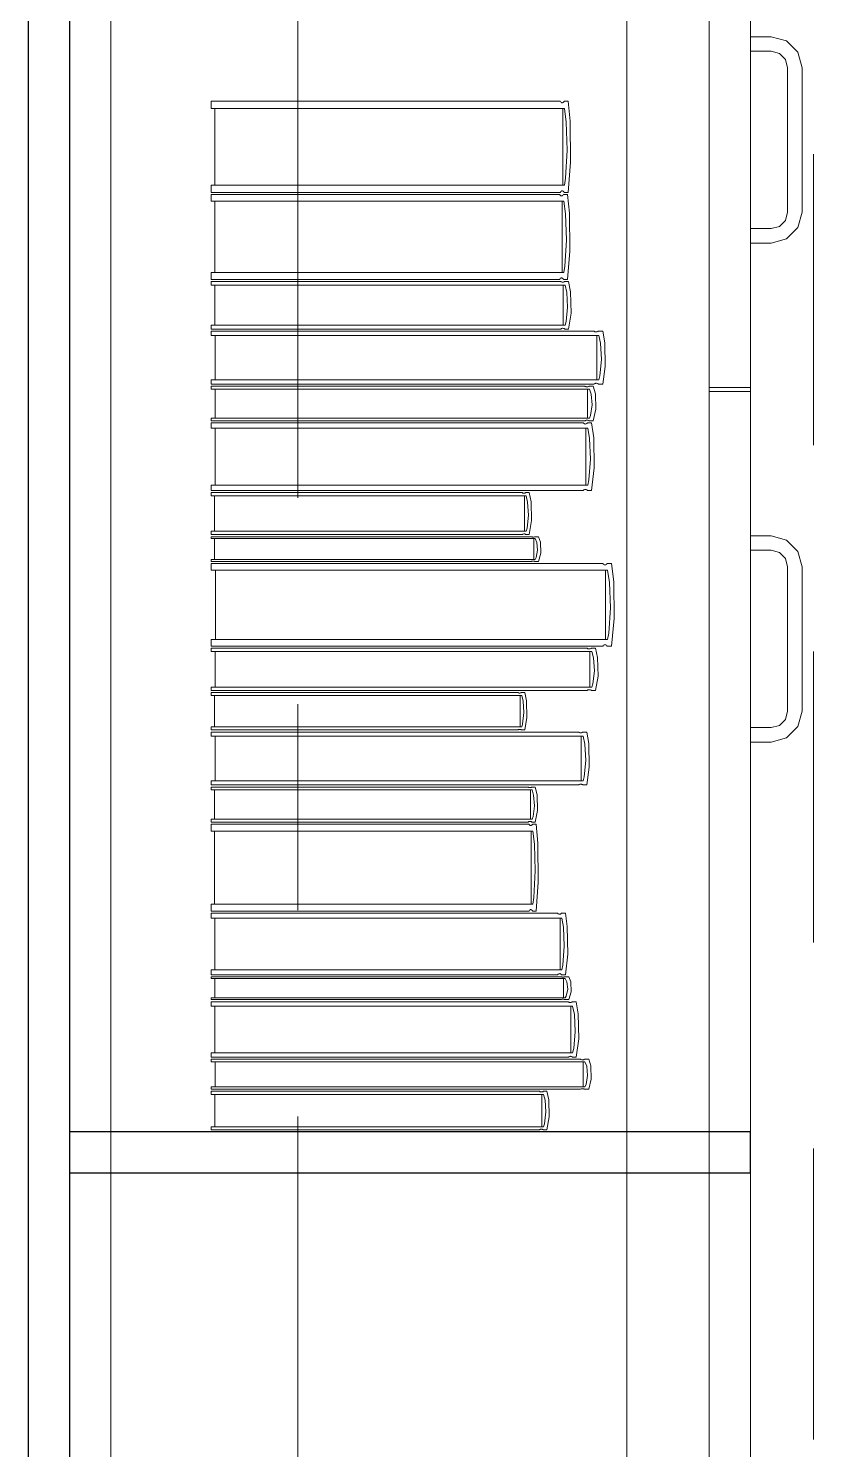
# Model space of a CAD drawing. Header units: inches. Extents: x -19 to 5698, y -728 to 92.
# Drawn here: x 122.689 to 123.07, y 10.588 to 11.278 of the extents above; entities that cross this region are included whole.
import ezdxf

# ---------------------------------------------------------------- set-up
doc = ezdxf.new("R2010")
doc.units = ezdxf.units.IN
doc.header["$MEASUREMENT"] = 0
doc.set_wipeout_variables(frame=1)
for name, pattern in [('Hidden Line', [0.195611, 0.141111, -0.0545]), ('Punto & Raya', [0.65, 0.5, -0.075, 0, -0.075]), ('Wipeout_Contour', [1, 0, -1])]:
    doc.linetypes.add(name, pattern=pattern)
for name, color, linetype in [('02 _ ARQ _ ALB _ Ejes Generales', 251, 'Continuous'), ('08 _ STR _ EXT _ 09 Vigas', 251, 'Continuous'), ('Interior - Mobiliario', 7, 'Continuous')]:
    doc.layers.add(name, color=color, linetype=linetype)

msp = doc.modelspace()

# ---------------------------------------------------------------- linework, layer by layer
at = {"layer": '08 _ STR _ EXT _ 09 Vigas', "color": 251, "linetype": 'Hidden Line', "lineweight": 13, "true_color": 0x636466}
msp.add_line((123.07, 7.7), (123.07, 16.9), dxfattribs=at)
at = {"layer": 'Interior - Mobiliario', "color": 175, "linetype": 'Continuous', "lineweight": 13}
for p, q in [((122.70942, 10.00258), (122.70942, 11.46258)), ((123.01942, 11.46258), (123.01942, 10.00258)), ((123.01942, 11.46258), (123.01942, 11.10358)), ((123.03942, 11.46258), (123.03942, 11.10358)), ((123.04942, 11.27358), (123.03942, 11.27358)), ((123.03942, 11.27358), (123.03942, 11.26658)), ((123.05692, 11.27157), (123.04942, 11.27358)), ((123.06241, 11.26608), (123.05692, 11.27157)), ((123.03942, 11.26658), (123.04942, 11.26658)), ((123.04942, 11.26658), (123.05342, 11.26551)), ((123.05342, 11.26551), (123.05635, 11.26258)), ((123.05635, 11.26258), (123.05742, 11.25858)), ((123.06442, 11.25858), (123.06241, 11.26608)), ((123.05742, 11.25858), (123.05742, 11.18858)), ((123.06442, 11.18858), (123.06442, 11.25858)), ((122.77808, 11.23878), (122.77808, 11.24231)), ((122.77808, 11.24231), (122.94725, 11.24231)), ((122.94725, 11.24231), (122.94739, 11.24207)), ((122.94739, 11.24207), (122.94762, 11.24182)), ((122.94762, 11.24182), (122.94786, 11.24165)), ((122.94786, 11.24165), (122.94811, 11.24157)), ((122.94811, 11.24157), (122.94836, 11.24158)), ((122.94836, 11.24158), (122.94861, 11.24168)), ((122.94861, 11.24168), (122.94885, 11.24187)), ((122.94885, 11.24187), (122.94907, 11.24214)), ((122.94907, 11.24214), (122.94917, 11.24231)), ((122.94917, 11.24231), (122.95105, 11.24231)), ((122.95105, 11.24231), (122.95199, 11.23262)), ((122.94932, 11.23878), (122.77808, 11.23878)), ((122.77981, 11.20166), (122.77981, 11.23878)), ((122.94845, 11.23878), (122.94845, 11.20166)), ((122.95011, 11.23216), (122.94932, 11.23878)), ((122.95055, 11.21856), (122.95011, 11.23216)), ((122.95199, 11.23262), (122.95221, 11.21286)), ((122.94983, 11.20501), (122.95055, 11.21856)), ((122.95221, 11.21286), (122.95105, 11.19813)), ((122.77808, 11.19813), (122.77808, 11.20166)), ((122.77808, 11.20166), (122.94932, 11.20166)), ((122.94805, 11.19885), (122.9478, 11.19875)), ((122.94831, 11.19886), (122.94805, 11.19885)), ((122.94856, 11.19878), (122.94831, 11.19886)), ((122.94932, 11.20166), (122.94983, 11.20501)), ((122.94725, 11.19813), (122.77808, 11.19813)), ((122.77808, 11.19383), (122.77808, 11.19713)), ((122.77808, 11.19713), (122.94691, 11.19713)), ((122.94897, 11.19383), (122.77808, 11.19383)), ((122.77981, 11.15926), (122.77981, 11.19383)), ((122.94691, 11.19713), (122.94705, 11.19691)), ((122.94705, 11.19691), (122.94727, 11.19667)), ((122.94735, 11.1983), (122.94725, 11.19813)), ((122.94727, 11.19667), (122.94752, 11.19651)), ((122.94756, 11.19857), (122.94735, 11.1983)), ((122.94752, 11.19651), (122.94777, 11.19644)), ((122.9478, 11.19875), (122.94756, 11.19857)), ((122.94777, 11.19644), (122.94802, 11.19645)), ((122.94802, 11.19645), (122.94827, 11.19654)), ((122.94811, 11.19383), (122.94811, 11.15926)), ((122.94827, 11.19654), (122.94851, 11.19672)), ((122.94851, 11.19672), (122.94873, 11.19697)), ((122.9488, 11.19862), (122.94856, 11.19878)), ((122.94873, 11.19697), (122.94882, 11.19713)), ((122.94902, 11.19836), (122.9488, 11.19862)), ((122.94882, 11.19713), (122.9507, 11.19713)), ((122.94977, 11.18767), (122.94897, 11.19383)), ((122.94917, 11.19813), (122.94902, 11.19836)), ((122.95105, 11.19813), (122.94917, 11.19813)), ((122.9507, 11.19713), (122.95164, 11.1881)), ((122.95021, 11.175), (122.94977, 11.18767)), ((122.95164, 11.1881), (122.95186, 11.16969)), ((123.05742, 11.18858), (123.05635, 11.18458)), ((123.06241, 11.18108), (123.06442, 11.18858)), ((123.04942, 11.18058), (123.03942, 11.18058)), ((123.03942, 11.18058), (123.03942, 11.17358)), ((123.05342, 11.18166), (123.04942, 11.18058)), ((123.05635, 11.18458), (123.05342, 11.18166)), ((123.05692, 11.17559), (123.06241, 11.18108)), ((122.94948, 11.16238), (122.95021, 11.175)), ((123.03942, 11.17358), (123.04942, 11.17358)), ((123.04942, 11.17358), (123.05692, 11.17559)), ((122.95186, 11.16969), (122.9507, 11.15597)), ((122.77808, 11.15597), (122.77808, 11.15926)), ((122.77808, 11.15926), (122.94897, 11.15926)), ((122.94897, 11.15926), (122.94948, 11.16238)), ((122.94691, 11.15597), (122.77808, 11.15597)), ((122.77808, 11.15312), (122.77808, 11.15497)), ((122.77808, 11.15497), (122.94749, 11.15497)), ((122.94955, 11.15312), (122.77808, 11.15312)), ((122.77981, 11.13372), (122.77981, 11.15312)), ((122.94701, 11.15613), (122.94691, 11.15597)), ((122.94722, 11.15638), (122.94701, 11.15613)), ((122.94746, 11.15655), (122.94722, 11.15638)), ((122.94771, 11.15665), (122.94746, 11.15655)), ((122.94749, 11.15497), (122.94763, 11.15484)), ((122.94763, 11.15484), (122.94785, 11.15471)), ((122.94797, 11.15666), (122.94771, 11.15665)), ((122.94785, 11.15471), (122.94809, 11.15462)), ((122.94822, 11.15658), (122.94797, 11.15666)), ((122.94809, 11.15462), (122.94834, 11.15458)), ((122.94846, 11.15642), (122.94822, 11.15658)), ((122.94834, 11.15458), (122.9486, 11.15459)), ((122.94868, 11.15619), (122.94846, 11.15642)), ((122.9486, 11.15459), (122.94885, 11.15464)), ((122.94882, 11.15597), (122.94868, 11.15619)), ((122.94869, 11.15312), (122.94869, 11.13372)), ((122.9507, 11.15597), (122.94882, 11.15597)), ((122.94885, 11.15464), (122.94909, 11.15474)), ((122.94909, 11.15474), (122.94931, 11.15488)), ((122.94931, 11.15488), (122.9494, 11.15497)), ((122.9494, 11.15497), (122.95129, 11.15497)), ((122.95035, 11.14966), (122.94955, 11.15312)), ((122.95129, 11.15497), (122.95223, 11.1499)), ((122.95079, 11.14255), (122.95035, 11.14966)), ((122.95223, 11.1499), (122.95245, 11.13958)), ((122.95007, 11.13547), (122.95079, 11.14255)), ((122.95245, 11.13958), (122.95129, 11.13188)), ((122.77808, 11.13188), (122.77808, 11.13372)), ((122.77808, 11.13372), (122.94955, 11.13372)), ((122.94749, 11.13188), (122.77808, 11.13188)), ((122.77808, 11.12882), (122.77808, 11.13088)), ((122.77808, 11.13088), (122.96362, 11.13088)), ((122.94758, 11.13197), (122.94749, 11.13188)), ((122.9478, 11.13211), (122.94758, 11.13197)), ((122.94804, 11.1322), (122.9478, 11.13211)), ((122.94829, 11.13226), (122.94804, 11.1322)), ((122.94854, 11.13226), (122.94829, 11.13226)), ((122.9488, 11.13222), (122.94854, 11.13226)), ((122.94904, 11.13213), (122.9488, 11.13222)), ((122.94926, 11.132), (122.94904, 11.13213)), ((122.9494, 11.13188), (122.94926, 11.132)), ((122.95129, 11.13188), (122.9494, 11.13188)), ((122.94955, 11.13372), (122.95007, 11.13547)), ((122.96362, 11.13088), (122.96377, 11.13074)), ((122.96377, 11.13074), (122.96402, 11.13059)), ((122.96402, 11.13059), (122.96428, 11.13049)), ((122.96428, 11.13049), (122.96456, 11.13045)), ((122.96456, 11.13045), (122.96484, 11.13045)), ((122.96484, 11.13045), (122.96511, 11.13051)), ((122.96511, 11.13051), (122.96537, 11.13062)), ((122.96537, 11.13062), (122.96561, 11.13078)), ((122.96561, 11.13078), (122.96572, 11.13088)), ((122.96572, 11.13088), (122.96778, 11.13088)), ((122.96778, 11.13088), (122.96882, 11.12523)), ((122.96588, 11.12882), (122.77808, 11.12882)), ((122.77998, 11.10719), (122.77998, 11.12882)), ((122.96493, 11.12882), (122.96493, 11.10719)), ((122.96675, 11.12496), (122.96588, 11.12882)), ((122.96724, 11.11704), (122.96675, 11.12496)), ((122.96882, 11.12523), (122.96905, 11.11372)), ((122.96645, 11.10915), (122.96724, 11.11704)), ((122.96905, 11.11372), (122.96778, 11.10513)), ((122.77808, 11.10513), (122.77808, 11.10719)), ((122.77808, 11.10719), (122.96588, 11.10719)), ((122.96362, 11.10513), (122.77808, 11.10513)), ((122.77808, 11.10279), (122.77808, 11.10413)), ((122.77808, 11.10413), (122.95917, 11.10413)), ((122.96139, 11.10279), (122.77808, 11.10279)), ((122.77993, 11.08871), (122.77993, 11.10279)), ((122.95917, 11.10413), (122.95933, 11.10404)), ((122.95933, 11.10404), (122.95956, 11.10395)), ((122.95956, 11.10395), (122.95982, 11.10388)), ((122.95982, 11.10388), (122.96009, 11.10385)), ((122.96009, 11.10385), (122.96037, 11.10386)), ((122.96037, 11.10386), (122.96063, 11.1039)), ((122.96046, 11.10279), (122.96046, 11.08871)), ((122.96063, 11.1039), (122.96089, 11.10397)), ((122.96089, 11.10397), (122.96112, 11.10407)), ((122.96112, 11.10407), (122.96122, 11.10413)), ((122.96122, 11.10413), (122.96324, 11.10413)), ((122.96224, 11.10028), (122.96139, 11.10279)), ((122.96324, 11.10413), (122.96425, 11.10046)), ((122.96372, 11.10523), (122.96362, 11.10513)), ((122.96396, 11.10539), (122.96372, 11.10523)), ((122.96422, 11.1055), (122.96396, 11.10539)), ((122.9645, 11.10556), (122.96422, 11.1055)), ((122.96478, 11.10556), (122.9645, 11.10556)), ((122.96505, 11.10552), (122.96478, 11.10556)), ((122.96532, 11.10542), (122.96505, 11.10552)), ((122.96556, 11.10527), (122.96532, 11.10542)), ((122.96572, 11.10513), (122.96556, 11.10527)), ((122.96778, 11.10513), (122.96572, 11.10513)), ((122.96588, 11.10719), (122.96645, 11.10915)), ((123.03942, 11.10358), (123.01942, 11.10358)), ((122.96271, 11.09512), (122.96224, 11.10028)), ((122.96425, 11.10046), (122.96448, 11.09296)), ((123.03942, 11.10158), (123.01942, 11.10158)), ((122.77808, 11.08737), (122.77808, 11.08871)), ((122.77808, 11.08871), (122.96139, 11.08871)), ((122.96139, 11.08871), (122.96193, 11.08998)), ((122.96193, 11.08998), (122.96271, 11.09512)), ((122.96448, 11.09296), (122.96324, 11.08737)), ((122.95917, 11.08737), (122.77808, 11.08737)), ((122.77808, 11.08374), (122.77808, 11.08637)), ((122.77808, 11.08637), (122.95838, 11.08637)), ((122.96058, 11.08374), (122.77808, 11.08374)), ((122.77992, 11.05619), (122.77992, 11.08374)), ((122.95838, 11.08637), (122.95853, 11.08619)), ((122.95853, 11.08619), (122.95877, 11.08601)), ((122.95877, 11.08601), (122.95902, 11.08588)), ((122.95902, 11.08588), (122.95929, 11.08582)), ((122.95928, 11.08743), (122.95917, 11.08737)), ((122.95951, 11.08754), (122.95928, 11.08743)), ((122.95929, 11.08582), (122.95956, 11.08583)), ((122.95976, 11.08761), (122.95951, 11.08754)), ((122.95956, 11.08583), (122.95983, 11.0859)), ((122.95966, 11.08374), (122.95966, 11.05619)), ((122.96003, 11.08764), (122.95976, 11.08761)), ((122.95983, 11.0859), (122.96008, 11.08604)), ((122.96031, 11.08765), (122.96003, 11.08764)), ((122.96008, 11.08604), (122.96032, 11.08624)), ((122.96057, 11.08762), (122.96031, 11.08765)), ((122.96032, 11.08624), (122.96042, 11.08637)), ((122.96042, 11.08637), (122.96242, 11.08637)), ((122.96083, 11.08755), (122.96057, 11.08762)), ((122.96143, 11.07883), (122.96058, 11.08374)), ((122.96107, 11.08746), (122.96083, 11.08755)), ((122.96122, 11.08737), (122.96107, 11.08746)), ((122.96324, 11.08737), (122.96122, 11.08737)), ((122.96242, 11.08637), (122.96343, 11.07918)), ((122.96189, 11.06874), (122.96143, 11.07883)), ((122.96343, 11.07918), (122.96366, 11.06451)), ((122.96112, 11.05868), (122.96189, 11.06874)), ((122.96366, 11.06451), (122.96242, 11.05357)), ((122.77808, 11.05357), (122.77808, 11.05619)), ((122.77808, 11.05619), (122.96058, 11.05619)), ((122.96058, 11.05619), (122.96112, 11.05868)), ((122.95838, 11.05357), (122.77808, 11.05357)), ((122.77808, 11.05094), (122.77808, 11.05257)), ((122.77808, 11.05257), (122.92881, 11.05257)), ((122.93065, 11.05094), (122.77808, 11.05094)), ((122.77962, 11.03382), (122.77962, 11.05094)), ((122.92881, 11.05257), (122.92894, 11.05246)), ((122.92894, 11.05246), (122.92914, 11.05234)), ((122.92914, 11.05234), (122.92935, 11.05227)), ((122.92935, 11.05227), (122.92958, 11.05223)), ((122.92958, 11.05223), (122.9298, 11.05223)), ((122.9298, 11.05223), (122.93003, 11.05228)), ((122.92988, 11.05094), (122.92988, 11.03382)), ((122.93003, 11.05228), (122.93024, 11.05237)), ((122.93024, 11.05237), (122.93043, 11.05249)), ((122.93043, 11.05249), (122.93052, 11.05257)), ((122.93052, 11.05257), (122.93219, 11.05257)), ((122.93136, 11.04789), (122.93065, 11.05094)), ((122.93175, 11.04162), (122.93136, 11.04789)), ((122.93219, 11.05257), (122.93304, 11.0481)), ((122.93304, 11.0481), (122.93323, 11.03899)), ((122.95848, 11.0537), (122.95838, 11.05357)), ((122.95871, 11.0539), (122.95848, 11.0537)), ((122.95896, 11.05404), (122.95871, 11.0539)), ((122.95923, 11.05411), (122.95896, 11.05404)), ((122.9595, 11.05412), (122.95923, 11.05411)), ((122.95977, 11.05406), (122.9595, 11.05412)), ((122.96003, 11.05393), (122.95977, 11.05406)), ((122.96027, 11.05375), (122.96003, 11.05393)), ((122.96042, 11.05357), (122.96027, 11.05375)), ((122.96242, 11.05357), (122.96042, 11.05357)), ((122.93111, 11.03537), (122.93175, 11.04162)), ((122.77808, 11.03219), (122.77808, 11.03382)), ((122.77808, 11.03382), (122.93065, 11.03382)), ((122.93065, 11.03382), (122.93111, 11.03537)), ((122.93323, 11.03899), (122.93219, 11.03219)), ((122.92881, 11.03219), (122.77808, 11.03219)), ((122.77808, 11.03023), (122.77808, 11.03119)), ((122.77808, 11.03119), (122.93323, 11.03119)), ((122.93512, 11.03023), (122.77808, 11.03023)), ((122.77967, 11.02012), (122.77967, 11.03023)), ((122.9289, 11.03227), (122.92881, 11.03219)), ((122.92909, 11.03239), (122.9289, 11.03227)), ((122.9293, 11.03248), (122.92909, 11.03239)), ((122.92953, 11.03253), (122.9293, 11.03248)), ((122.92975, 11.03253), (122.92953, 11.03253)), ((122.92998, 11.03249), (122.92975, 11.03253)), ((122.93019, 11.03242), (122.92998, 11.03249)), ((122.93039, 11.0323), (122.93019, 11.03242)), ((122.93052, 11.03219), (122.93039, 11.0323)), ((122.93219, 11.03219), (122.93052, 11.03219)), ((122.93323, 11.03119), (122.93336, 11.03113)), ((122.93336, 11.03113), (122.93356, 11.03106)), ((122.93356, 11.03106), (122.93378, 11.03101)), ((122.93378, 11.03101), (122.93401, 11.03099)), ((122.93401, 11.03099), (122.93425, 11.03099)), ((122.93425, 11.03099), (122.93448, 11.03102)), ((122.93433, 11.03023), (122.93433, 11.02012)), ((122.93448, 11.03102), (122.93469, 11.03107)), ((122.93469, 11.03107), (122.93489, 11.03114)), ((122.93489, 11.03114), (122.93498, 11.03119)), ((122.93498, 11.03119), (122.93671, 11.03119)), ((122.93585, 11.02843), (122.93512, 11.03023)), ((122.93625, 11.02472), (122.93585, 11.02843)), ((122.93671, 11.03119), (122.93757, 11.02855)), ((122.93757, 11.02855), (122.93777, 11.02317)), ((123.03942, 11.03158), (123.04942, 11.03158)), ((123.03942, 11.02458), (123.03942, 11.03158)), ((123.04942, 11.03158), (123.05692, 11.02957)), ((123.05692, 11.02957), (123.06241, 11.02408)), ((122.77808, 11.01915), (122.77808, 11.02012)), ((122.77808, 11.02012), (122.93512, 11.02012)), ((122.93512, 11.02012), (122.93559, 11.02103)), ((122.93559, 11.02103), (122.93625, 11.02472)), ((122.93777, 11.02317), (122.93671, 11.01915)), ((123.04942, 11.02458), (123.03942, 11.02458)), ((123.05342, 11.02351), (123.04942, 11.02458)), ((123.05635, 11.02058), (123.05342, 11.02351)), ((123.05742, 11.01658), (123.05635, 11.02058)), ((123.06241, 11.02408), (123.06442, 11.01658)), ((122.93323, 11.01915), (122.77808, 11.01915)), ((122.77808, 11.01495), (122.77808, 11.01815)), ((122.77808, 11.01815), (122.96783, 11.01815)), ((122.97015, 11.01495), (122.77808, 11.01495)), ((122.78002, 10.9813), (122.78002, 11.01495)), ((122.93331, 11.0192), (122.93323, 11.01915)), ((122.93351, 11.01927), (122.93331, 11.0192)), ((122.93373, 11.01932), (122.93351, 11.01927)), ((122.93396, 11.01935), (122.93373, 11.01932)), ((122.9342, 11.01935), (122.93396, 11.01935)), ((122.93443, 11.01933), (122.9342, 11.01935)), ((122.93465, 11.01929), (122.93443, 11.01933)), ((122.93485, 11.01922), (122.93465, 11.01929)), ((122.93498, 11.01915), (122.93485, 11.01922)), ((122.93671, 11.01915), (122.93498, 11.01915)), ((122.96783, 11.01815), (122.96799, 11.01794)), ((122.96799, 11.01794), (122.96824, 11.01771)), ((122.96824, 11.01771), (122.96851, 11.01756)), ((122.96851, 11.01756), (122.9688, 11.01748)), ((122.9688, 11.01748), (122.96908, 11.01749)), ((122.96908, 11.01749), (122.96936, 11.01758)), ((122.96918, 11.01495), (122.96918, 10.9813)), ((122.96936, 11.01758), (122.96963, 11.01775)), ((122.96963, 11.01775), (122.96987, 11.018)), ((122.96987, 11.018), (122.96998, 11.01815)), ((122.96998, 11.01815), (122.97209, 11.01815)), ((122.97104, 11.00895), (122.97015, 11.01495)), ((122.97209, 11.01815), (122.97315, 11.00937)), ((123.05742, 10.94658), (123.05742, 11.01658)), ((123.06442, 11.01658), (123.06442, 10.94658)), ((122.97154, 10.99662), (122.97104, 11.00895)), ((122.97315, 11.00937), (122.97339, 10.99146)), ((122.97073, 10.98434), (122.97154, 10.99662)), ((122.97339, 10.99146), (122.97209, 10.9781)), ((122.77808, 10.9781), (122.77808, 10.9813)), ((122.77808, 10.9813), (122.97015, 10.9813)), ((122.96819, 10.9785), (122.96794, 10.97825)), ((122.96845, 10.97867), (122.96819, 10.9785)), ((122.96873, 10.97876), (122.96845, 10.97867)), ((122.96902, 10.97877), (122.96873, 10.97876)), ((122.9693, 10.9787), (122.96902, 10.97877)), ((122.96957, 10.97854), (122.9693, 10.9787)), ((122.96982, 10.97831), (122.96957, 10.97854)), ((122.97015, 10.9813), (122.97073, 10.98434)), ((122.96783, 10.9781), (122.77808, 10.9781)), ((122.77808, 10.97546), (122.77808, 10.9771)), ((122.77808, 10.9771), (122.96023, 10.9771)), ((122.96246, 10.97546), (122.77808, 10.97546)), ((122.77994, 10.95829), (122.77994, 10.97546)), ((122.96023, 10.9771), (122.96039, 10.97699)), ((122.96039, 10.97699), (122.96063, 10.97687)), ((122.96063, 10.97687), (122.96089, 10.9768)), ((122.96089, 10.9768), (122.96116, 10.97676)), ((122.96116, 10.97676), (122.96143, 10.97676)), ((122.96143, 10.97676), (122.9617, 10.97681)), ((122.96153, 10.97546), (122.96153, 10.95829)), ((122.9617, 10.97681), (122.96196, 10.9769)), ((122.96196, 10.9769), (122.96219, 10.97702)), ((122.96219, 10.97702), (122.9623, 10.9771)), ((122.9623, 10.9771), (122.96432, 10.9771)), ((122.96331, 10.9724), (122.96246, 10.97546)), ((122.96379, 10.96611), (122.96331, 10.9724)), ((122.96432, 10.9771), (122.96534, 10.97261)), ((122.96534, 10.97261), (122.96557, 10.96347)), ((122.96794, 10.97825), (122.96783, 10.9781)), ((122.96998, 10.9781), (122.96982, 10.97831)), ((122.97209, 10.9781), (122.96998, 10.9781)), ((122.96301, 10.95984), (122.96379, 10.96611)), ((122.77808, 10.95665), (122.77808, 10.95829)), ((122.77808, 10.95829), (122.96246, 10.95829)), ((122.96246, 10.95829), (122.96301, 10.95984)), ((122.96557, 10.96347), (122.96432, 10.95665)), ((122.96023, 10.95665), (122.77808, 10.95665)), ((122.77808, 10.95419), (122.77808, 10.95565)), ((122.77808, 10.95565), (122.9267, 10.95565)), ((122.92851, 10.95419), (122.77808, 10.95419)), ((122.7796, 10.93891), (122.7796, 10.95419)), ((122.9267, 10.95565), (122.92682, 10.95555)), ((122.92682, 10.95555), (122.92702, 10.95545)), ((122.92702, 10.95545), (122.92723, 10.95538)), ((122.92723, 10.95538), (122.92745, 10.95535)), ((122.92745, 10.95535), (122.92768, 10.95535)), ((122.92768, 10.95535), (122.9279, 10.95539)), ((122.92775, 10.95419), (122.92775, 10.93891)), ((122.9279, 10.95539), (122.9281, 10.95547)), ((122.9281, 10.95547), (122.9283, 10.95558)), ((122.9283, 10.95558), (122.92838, 10.95565)), ((122.92838, 10.95565), (122.93003, 10.95565)), ((122.92921, 10.95147), (122.92851, 10.95419)), ((122.9296, 10.94587), (122.92921, 10.95147)), ((122.93003, 10.95565), (122.93086, 10.95166)), ((122.93086, 10.95166), (122.93105, 10.94352)), ((122.96034, 10.95673), (122.96023, 10.95665)), ((122.96057, 10.95685), (122.96034, 10.95673)), ((122.96083, 10.95694), (122.96057, 10.95685)), ((122.9611, 10.95699), (122.96083, 10.95694)), ((122.96137, 10.95699), (122.9611, 10.95699)), ((122.96164, 10.95695), (122.96137, 10.95699)), ((122.9619, 10.95688), (122.96164, 10.95695)), ((122.96214, 10.95676), (122.9619, 10.95688)), ((122.9623, 10.95665), (122.96214, 10.95676)), ((122.96432, 10.95665), (122.9623, 10.95665)), ((122.92896, 10.94029), (122.9296, 10.94587)), ((123.05635, 10.94258), (123.05742, 10.94658)), ((123.06442, 10.94658), (123.06241, 10.93908)), ((122.77808, 10.93746), (122.77808, 10.93891)), ((122.77808, 10.93891), (122.92851, 10.93891)), ((122.9267, 10.93746), (122.77808, 10.93746)), ((122.92678, 10.93753), (122.9267, 10.93746)), ((122.92697, 10.93764), (122.92678, 10.93753)), ((122.92718, 10.93771), (122.92697, 10.93764)), ((122.9274, 10.93776), (122.92718, 10.93771)), ((122.92763, 10.93776), (122.9274, 10.93776)), ((122.92785, 10.93773), (122.92763, 10.93776)), ((122.92806, 10.93766), (122.92785, 10.93773)), ((122.92826, 10.93755), (122.92806, 10.93766)), ((122.92838, 10.93746), (122.92826, 10.93755)), ((122.93003, 10.93746), (122.92838, 10.93746)), ((122.92851, 10.93891), (122.92896, 10.94029)), ((122.93105, 10.94352), (122.93003, 10.93746)), ((123.03942, 10.93858), (123.04942, 10.93858)), ((123.03942, 10.93158), (123.03942, 10.93858)), ((123.04942, 10.93858), (123.05342, 10.93966)), ((123.05342, 10.93966), (123.05635, 10.94258)), ((123.06241, 10.93908), (123.05692, 10.93359)), ((122.77808, 10.9344), (122.77808, 10.93646)), ((122.77808, 10.93646), (122.95607, 10.93646)), ((122.95825, 10.9344), (122.77808, 10.9344)), ((122.7799, 10.91285), (122.7799, 10.9344)), ((122.95607, 10.93646), (122.95622, 10.93632)), ((122.95622, 10.93632), (122.95646, 10.93617)), ((122.95646, 10.93617), (122.95671, 10.93607)), ((122.95671, 10.93607), (122.95698, 10.93603)), ((122.95698, 10.93603), (122.95724, 10.93603)), ((122.95724, 10.93603), (122.95751, 10.93609)), ((122.95734, 10.9344), (122.95734, 10.91285)), ((122.95751, 10.93609), (122.95776, 10.9362)), ((122.95776, 10.9362), (122.95799, 10.93636)), ((122.95799, 10.93636), (122.95809, 10.93646)), ((122.95809, 10.93646), (122.96007, 10.93646)), ((122.95908, 10.93056), (122.95825, 10.9344)), ((122.95955, 10.92267), (122.95908, 10.93056)), ((122.96007, 10.93646), (122.96106, 10.93083)), ((122.96106, 10.93083), (122.96129, 10.91936)), ((123.04942, 10.93158), (123.03942, 10.93158)), ((123.05692, 10.93359), (123.04942, 10.93158)), ((122.95879, 10.9148), (122.95955, 10.92267)), ((122.96129, 10.91936), (122.96007, 10.9108)), ((122.77808, 10.9108), (122.77808, 10.91285)), ((122.77808, 10.91285), (122.95825, 10.91285)), ((122.95607, 10.9108), (122.77808, 10.9108)), ((122.77808, 10.90844), (122.77808, 10.9098)), ((122.77808, 10.9098), (122.93169, 10.9098)), ((122.93169, 10.9098), (122.93182, 10.90971)), ((122.93182, 10.90971), (122.93202, 10.90961)), ((122.93202, 10.90961), (122.93224, 10.90955)), ((122.93224, 10.90955), (122.93247, 10.90952)), ((122.93247, 10.90952), (122.9327, 10.90952)), ((122.9327, 10.90952), (122.93292, 10.90956)), ((122.93292, 10.90956), (122.93314, 10.90963)), ((122.93314, 10.90963), (122.93334, 10.90974)), ((122.93334, 10.90974), (122.93343, 10.9098)), ((122.93343, 10.9098), (122.93513, 10.9098)), ((122.93513, 10.9098), (122.93599, 10.90608)), ((122.95617, 10.9109), (122.95607, 10.9108)), ((122.9564, 10.91106), (122.95617, 10.9109)), ((122.95665, 10.91117), (122.9564, 10.91106)), ((122.95692, 10.91123), (122.95665, 10.91117)), ((122.95719, 10.91123), (122.95692, 10.91123)), ((122.95745, 10.91118), (122.95719, 10.91123)), ((122.9577, 10.91109), (122.95745, 10.91118)), ((122.95794, 10.91094), (122.9577, 10.91109)), ((122.95809, 10.9108), (122.95794, 10.91094)), ((122.96007, 10.9108), (122.95809, 10.9108)), ((122.95825, 10.91285), (122.95879, 10.9148)), ((122.93356, 10.90844), (122.77808, 10.90844)), ((122.77965, 10.89418), (122.77965, 10.90844)), ((122.93278, 10.90844), (122.93278, 10.89418)), ((122.93428, 10.9059), (122.93356, 10.90844)), ((122.93468, 10.90067), (122.93428, 10.9059)), ((122.93599, 10.90608), (122.93619, 10.89848)), ((122.93403, 10.89547), (122.93468, 10.90067)), ((122.93619, 10.89848), (122.93513, 10.89282)), ((122.77808, 10.89282), (122.77808, 10.89418)), ((122.77808, 10.89418), (122.93356, 10.89418)), ((122.93169, 10.89282), (122.77808, 10.89282)), ((122.77808, 10.88845), (122.77808, 10.89182)), ((122.77808, 10.89182), (122.93207, 10.89182)), ((122.93177, 10.89289), (122.93169, 10.89282)), ((122.93197, 10.89299), (122.93177, 10.89289)), ((122.93219, 10.89306), (122.93197, 10.89299)), ((122.93207, 10.89182), (122.93219, 10.8916)), ((122.93241, 10.8931), (122.93219, 10.89306)), ((122.93219, 10.8916), (122.9324, 10.89135)), ((122.9324, 10.89135), (122.93262, 10.89119)), ((122.93265, 10.89311), (122.93241, 10.8931)), ((122.93262, 10.89119), (122.93285, 10.89112)), ((122.93288, 10.89307), (122.93265, 10.89311)), ((122.93285, 10.89112), (122.93308, 10.89113)), ((122.93309, 10.89301), (122.93288, 10.89307)), ((122.93308, 10.89113), (122.93331, 10.89122)), ((122.9333, 10.89291), (122.93309, 10.89301)), ((122.93343, 10.89282), (122.9333, 10.89291)), ((122.93331, 10.89122), (122.93352, 10.8914)), ((122.93513, 10.89282), (122.93343, 10.89282)), ((122.93352, 10.8914), (122.93372, 10.89166)), ((122.93356, 10.89418), (122.93403, 10.89547)), ((122.93372, 10.89166), (122.93381, 10.89182)), ((122.93381, 10.89182), (122.93552, 10.89182)), ((122.93552, 10.89182), (122.93638, 10.88257)), ((122.93395, 10.88845), (122.77808, 10.88845)), ((122.77966, 10.853), (122.77966, 10.88845)), ((122.93316, 10.88845), (122.93316, 10.853)), ((122.93467, 10.88213), (122.93395, 10.88845)), ((122.93507, 10.86914), (122.93467, 10.88213)), ((122.93638, 10.88257), (122.93658, 10.8637)), ((122.93441, 10.8562), (122.93507, 10.86914)), ((122.93658, 10.8637), (122.93552, 10.84963)), ((122.93395, 10.853), (122.93441, 10.8562)), ((122.77808, 10.84963), (122.77808, 10.853)), ((122.77808, 10.853), (122.93395, 10.853)), ((122.93207, 10.84963), (122.77808, 10.84963)), ((122.77808, 10.84624), (122.77808, 10.84863)), ((122.77808, 10.84863), (122.94591, 10.84863)), ((122.93215, 10.84979), (122.93207, 10.84963)), ((122.93235, 10.85005), (122.93215, 10.84979)), ((122.93257, 10.85023), (122.93235, 10.85005)), ((122.93279, 10.85032), (122.93257, 10.85023)), ((122.93303, 10.85033), (122.93279, 10.85032)), ((122.93326, 10.85026), (122.93303, 10.85033)), ((122.93348, 10.8501), (122.93326, 10.85026)), ((122.93368, 10.84985), (122.93348, 10.8501)), ((122.93381, 10.84963), (122.93368, 10.84985)), ((122.93552, 10.84963), (122.93381, 10.84963)), ((122.94591, 10.84863), (122.94605, 10.84847)), ((122.94605, 10.84847), (122.94627, 10.8483)), ((122.94627, 10.8483), (122.94651, 10.84818)), ((122.94651, 10.84818), (122.94676, 10.84813)), ((122.94676, 10.84813), (122.94702, 10.84814)), ((122.94702, 10.84814), (122.94727, 10.8482)), ((122.94727, 10.8482), (122.9475, 10.84833)), ((122.9475, 10.84833), (122.94772, 10.84851)), ((122.94772, 10.84851), (122.94781, 10.84863)), ((122.94781, 10.84863), (122.94968, 10.84863)), ((122.94968, 10.84863), (122.95062, 10.84208)), ((122.94796, 10.84624), (122.77808, 10.84624)), ((122.7798, 10.82118), (122.7798, 10.84624)), ((122.9471, 10.84624), (122.9471, 10.82118)), ((122.94875, 10.84177), (122.94796, 10.84624)), ((122.94919, 10.83259), (122.94875, 10.84177)), ((122.95062, 10.84208), (122.95083, 10.82874)), ((122.94847, 10.82344), (122.94919, 10.83259)), ((122.95083, 10.82874), (122.94968, 10.81879)), ((122.77808, 10.81879), (122.77808, 10.82118)), ((122.77808, 10.82118), (122.94796, 10.82118)), ((122.94796, 10.82118), (122.94847, 10.82344)), ((122.94591, 10.81879), (122.77808, 10.81879)), ((122.77808, 10.8169), (122.77808, 10.81779)), ((122.77808, 10.81779), (122.94755, 10.81779)), ((122.94962, 10.8169), (122.77808, 10.8169)), ((122.77981, 10.80757), (122.77981, 10.8169)), ((122.94601, 10.81891), (122.94591, 10.81879)), ((122.94622, 10.81909), (122.94601, 10.81891)), ((122.94646, 10.81922), (122.94622, 10.81909)), ((122.94671, 10.81928), (122.94646, 10.81922)), ((122.94696, 10.81929), (122.94671, 10.81928)), ((122.94721, 10.81924), (122.94696, 10.81929)), ((122.94745, 10.81912), (122.94721, 10.81924)), ((122.94767, 10.81895), (122.94745, 10.81912)), ((122.94755, 10.81779), (122.94769, 10.81773)), ((122.94781, 10.81879), (122.94767, 10.81895)), ((122.94769, 10.81773), (122.94792, 10.81767)), ((122.94968, 10.81879), (122.94781, 10.81879)), ((122.94792, 10.81767), (122.94816, 10.81763)), ((122.94816, 10.81763), (122.94841, 10.81761)), ((122.94841, 10.81761), (122.94866, 10.81761)), ((122.94866, 10.81761), (122.94891, 10.81764)), ((122.94875, 10.8169), (122.94875, 10.80757)), ((122.94891, 10.81764), (122.94915, 10.81768)), ((122.94915, 10.81768), (122.94937, 10.81775)), ((122.94937, 10.81775), (122.94947, 10.81779)), ((122.94947, 10.81779), (122.95135, 10.81779)), ((122.95042, 10.81524), (122.94962, 10.8169)), ((122.95086, 10.81182), (122.95042, 10.81524)), ((122.95135, 10.81779), (122.9523, 10.81536)), ((122.9523, 10.81536), (122.95252, 10.81039)), ((122.77808, 10.80668), (122.77808, 10.80757)), ((122.77808, 10.80757), (122.94962, 10.80757)), ((122.94755, 10.80668), (122.77808, 10.80668)), ((122.94765, 10.80672), (122.94755, 10.80668)), ((122.94786, 10.80679), (122.94765, 10.80672)), ((122.9481, 10.80684), (122.94786, 10.80679)), ((122.94835, 10.80686), (122.9481, 10.80684)), ((122.94861, 10.80686), (122.94835, 10.80686)), ((122.94886, 10.80684), (122.94861, 10.80686)), ((122.9491, 10.8068), (122.94886, 10.80684)), ((122.94933, 10.80674), (122.9491, 10.8068)), ((122.94947, 10.80668), (122.94933, 10.80674)), ((122.95135, 10.80668), (122.94947, 10.80668)), ((122.94962, 10.80757), (122.95013, 10.80841)), ((122.95013, 10.80841), (122.95086, 10.81182)), ((122.95252, 10.81039), (122.95135, 10.80668)), ((122.77808, 10.80352), (122.77808, 10.80568)), ((122.77808, 10.80568), (122.95112, 10.80568)), ((122.95323, 10.80352), (122.77808, 10.80352)), ((122.77985, 10.80352), (122.95235, 10.80352)), ((122.77985, 10.7809), (122.77985, 10.80352)), ((122.95112, 10.80568), (122.95126, 10.80553)), ((122.95126, 10.80553), (122.95149, 10.80538)), ((122.95149, 10.80538), (122.95174, 10.80528)), ((122.95174, 10.80528), (122.952, 10.80523)), ((122.952, 10.80523), (122.95226, 10.80523)), ((122.95226, 10.80523), (122.95251, 10.8053)), ((122.95235, 10.80352), (122.95235, 10.7809)), ((122.95251, 10.8053), (122.95276, 10.80541)), ((122.95276, 10.80541), (122.95298, 10.80557)), ((122.95298, 10.80557), (122.95308, 10.80568)), ((122.95308, 10.80568), (122.955, 10.80568)), ((122.95404, 10.79949), (122.95323, 10.80352)), ((122.95449, 10.7912), (122.95404, 10.79949)), ((122.955, 10.80568), (122.95597, 10.79977)), ((122.95597, 10.79977), (122.95619, 10.78773)), ((122.95376, 10.78295), (122.95449, 10.7912)), ((122.95619, 10.78773), (122.955, 10.77875)), ((122.77808, 10.77875), (122.77808, 10.7809)), ((122.77808, 10.7809), (122.95323, 10.7809)), ((122.95112, 10.77875), (122.77808, 10.77875)), ((122.95235, 10.7809), (122.77985, 10.7809)), ((122.95122, 10.77886), (122.95112, 10.77875)), ((122.95144, 10.77902), (122.95122, 10.77886)), ((122.95168, 10.77913), (122.95144, 10.77902)), ((122.95194, 10.77919), (122.95168, 10.77913)), ((122.9522, 10.7792), (122.95194, 10.77919)), ((122.95246, 10.77915), (122.9522, 10.7792)), ((122.9527, 10.77905), (122.95246, 10.77915)), ((122.95293, 10.7789), (122.9527, 10.77905)), ((122.95308, 10.77875), (122.95293, 10.7789)), ((122.955, 10.77875), (122.95308, 10.77875)), ((122.95323, 10.7809), (122.95376, 10.78295)), ((122.77808, 10.77659), (122.77808, 10.77775)), ((122.77808, 10.77775), (122.957, 10.77775)), ((122.95918, 10.77659), (122.77808, 10.77659)), ((122.77991, 10.76439), (122.77991, 10.77659)), ((122.957, 10.77775), (122.95715, 10.77767)), ((122.95715, 10.77767), (122.95738, 10.77759)), ((122.95738, 10.77759), (122.95764, 10.77753)), ((122.95764, 10.77753), (122.9579, 10.77751)), ((122.9579, 10.77751), (122.95817, 10.77751)), ((122.95817, 10.77751), (122.95844, 10.77754)), ((122.95827, 10.77659), (122.95827, 10.76439)), ((122.95844, 10.77754), (122.95869, 10.77761)), ((122.95869, 10.77761), (122.95892, 10.77769)), ((122.95892, 10.77769), (122.95902, 10.77775)), ((122.95902, 10.77775), (122.96101, 10.77775)), ((122.96002, 10.77441), (122.95918, 10.77659)), ((122.96049, 10.76995), (122.96002, 10.77441)), ((122.96101, 10.77775), (122.96201, 10.77457)), ((122.96201, 10.77457), (122.96224, 10.76807)), ((122.95918, 10.76439), (122.95972, 10.76549)), ((122.95972, 10.76549), (122.96049, 10.76995)), ((122.96224, 10.76807), (122.96101, 10.76323)), ((122.77808, 10.76323), (122.77808, 10.76439)), ((122.77808, 10.76439), (122.95918, 10.76439)), ((122.957, 10.76323), (122.77808, 10.76323)), ((122.77808, 10.76074), (122.77808, 10.76223)), ((122.77808, 10.76223), (122.93719, 10.76223)), ((122.93913, 10.76074), (122.77808, 10.76074)), ((122.93719, 10.76223), (122.93732, 10.76213)), ((122.93732, 10.76213), (122.93753, 10.76202)), ((122.93753, 10.76202), (122.93776, 10.76195)), ((122.93776, 10.76195), (122.938, 10.76192)), ((122.938, 10.76192), (122.93824, 10.76192)), ((122.93824, 10.76192), (122.93847, 10.76197)), ((122.93847, 10.76197), (122.9387, 10.76205)), ((122.9387, 10.76205), (122.9389, 10.76216)), ((122.9389, 10.76216), (122.93899, 10.76223)), ((122.93899, 10.76223), (122.94076, 10.76223)), ((122.93988, 10.75795), (122.93913, 10.76074)), ((122.9403, 10.75221), (122.93988, 10.75795)), ((122.94076, 10.76223), (122.94165, 10.75814)), ((122.94165, 10.75814), (122.94185, 10.7498)), ((122.9571, 10.76329), (122.957, 10.76323)), ((122.95733, 10.76338), (122.9571, 10.76329)), ((122.95758, 10.76344), (122.95733, 10.76338)), ((122.95784, 10.76347), (122.95758, 10.76344)), ((122.95811, 10.76347), (122.95784, 10.76347)), ((122.95838, 10.76345), (122.95811, 10.76347)), ((122.95863, 10.76339), (122.95838, 10.76345)), ((122.95887, 10.76331), (122.95863, 10.76339)), ((122.95902, 10.76323), (122.95887, 10.76331)), ((122.96101, 10.76323), (122.95902, 10.76323)), ((122.93962, 10.74649), (122.9403, 10.75221))]:
    msp.add_line(p, q, dxfattribs=at)

# ---------------------------------------------------------------- next in the draw order: wipeouts: each hides what was drawn before it
at = {"color": 254, "linetype": 'Wipeout_Contour', "lineweight": 0, "ltscale": 3338.010402}
msp.add_wipeout([(123.03942, 10.74258), (122.70942, 10.74258), (122.70942, 10.72258), (123.03942, 10.72258)], dxfattribs=at).dxf.layer = 'Interior - Mobiliario'

# ---------------------------------------------------------------- next in the draw order: linework, layer by layer
at = {"layer": '02 _ ARQ _ ALB _ Ejes Generales', "color": 251, "linetype": 'Punto & Raya', "lineweight": 13, "true_color": 0x636466}
msp.add_line((122.82, 3.05001), (122.82, 44.89999), dxfattribs=at)
at = {"layer": 'Interior - Mobiliario', "color": 175, "linetype": 'Continuous', "lineweight": 13}
for p, q in [((123.03942, 9.98258), (123.03942, 11.48258)), ((123.01942, 11.46258), (123.01942, 10.00258)), ((123.01942, 11.46258), (123.01942, 10.00258)), ((123.03942, 11.46258), (123.03942, 10.00258)), ((123.03942, 11.46258), (123.03942, 10.00258)), ((122.72942, 11.44258), (122.72942, 10.02258)), ((122.97942, 10.02258), (122.97942, 11.44258)), ((123.01942, 11.44258), (123.01942, 10.02258)), ((123.01942, 10.74258), (123.01942, 11.10158)), ((123.03942, 10.74258), (123.03942, 11.10158)), ((122.77971, 10.74508), (122.77971, 10.76074)), ((122.93832, 10.76074), (122.93832, 10.74508)), ((122.77808, 10.74358), (122.77808, 10.74508)), ((122.77808, 10.74508), (122.93913, 10.74508)), ((122.93913, 10.74508), (122.93962, 10.74649)), ((122.94185, 10.7498), (122.94076, 10.74358)), ((122.70942, 10.74258), (123.03942, 10.74258)), ((122.70942, 10.72258), (122.70942, 10.74258)), ((122.93719, 10.74358), (122.77808, 10.74358)), ((122.93728, 10.74366), (122.93719, 10.74358)), ((122.93749, 10.74377), (122.93728, 10.74366)), ((122.93771, 10.74385), (122.93749, 10.74377)), ((122.93795, 10.74389), (122.93771, 10.74385)), ((122.93819, 10.7439), (122.93795, 10.74389)), ((122.93842, 10.74386), (122.93819, 10.7439)), ((122.93865, 10.74379), (122.93842, 10.74386)), ((122.93886, 10.74368), (122.93865, 10.74379)), ((122.93899, 10.74358), (122.93886, 10.74368)), ((122.94076, 10.74358), (122.93899, 10.74358)), ((123.03942, 10.74258), (123.01942, 10.74258)), ((123.03942, 10.74258), (123.03942, 10.72258)), ((123.03942, 10.74258), (123.03942, 10.72258)), ((123.03942, 10.72258), (122.70942, 10.72258)), ((123.01942, 10.72258), (123.01942, 10.36358)), ((123.03942, 10.72258), (123.01942, 10.72258)), ((123.03942, 10.72258), (123.03942, 10.36358))]:
    msp.add_line(p, q, dxfattribs=at)
at = {"layer": 'Interior - Mobiliario', "color": 175, "linetype": 'Continuous', "lineweight": 30}
for p, q in [((122.70942, 10.72258), (122.70942, 10.74258)), ((123.03942, 10.74258), (122.70942, 10.74258)), ((123.03942, 10.72258), (123.03942, 10.74258)), ((123.03942, 10.72258), (122.70942, 10.72258))]:
    msp.add_line(p, q, dxfattribs=at)

# ---------------------------------------------------------------- next in the draw order: wipeouts: each hides what was drawn before it
at = {"color": 254, "linetype": 'Wipeout_Contour', "lineweight": 0, "ltscale": 3337.311719}
msp.add_wipeout([(122.70942, 11.46258), (122.68942, 11.46258), (122.68942, 10.00258), (122.70942, 10.00258)], dxfattribs=at).dxf.layer = 'Interior - Mobiliario'

# ---------------------------------------------------------------- next in the draw order: linework, layer by layer
at = {"layer": 'Interior - Mobiliario', "color": 175, "linetype": 'Continuous', "lineweight": 13}
for p, q in [((122.68942, 11.48258), (122.68942, 9.98258)), ((122.68942, 10.00258), (122.68942, 11.46258)), ((122.68942, 10.00258), (122.68942, 11.46258)), ((122.70942, 11.46258), (122.70942, 10.00258)), ((122.70942, 10.00258), (122.70942, 11.46258)), ((122.70942, 10.00258), (122.70942, 11.46258)), ((122.70942, 10.00258), (122.70942, 11.46258)), ((122.68942, 10.02258), (122.68942, 11.44258)), ((122.70942, 10.74258), (123.03942, 10.74258)), ((122.70942, 10.72258), (122.70942, 10.74258)), ((123.03942, 10.72258), (122.70942, 10.72258))]:
    msp.add_line(p, q, dxfattribs=at)
at = {"layer": 'Interior - Mobiliario', "color": 175, "linetype": 'Continuous', "lineweight": 30}
for p, q in [((122.68942, 10.00258), (122.68942, 11.46258)), ((122.70942, 10.00258), (122.70942, 11.46258))]:
    msp.add_line(p, q, dxfattribs=at)

doc.saveas('drawing.dxf')
